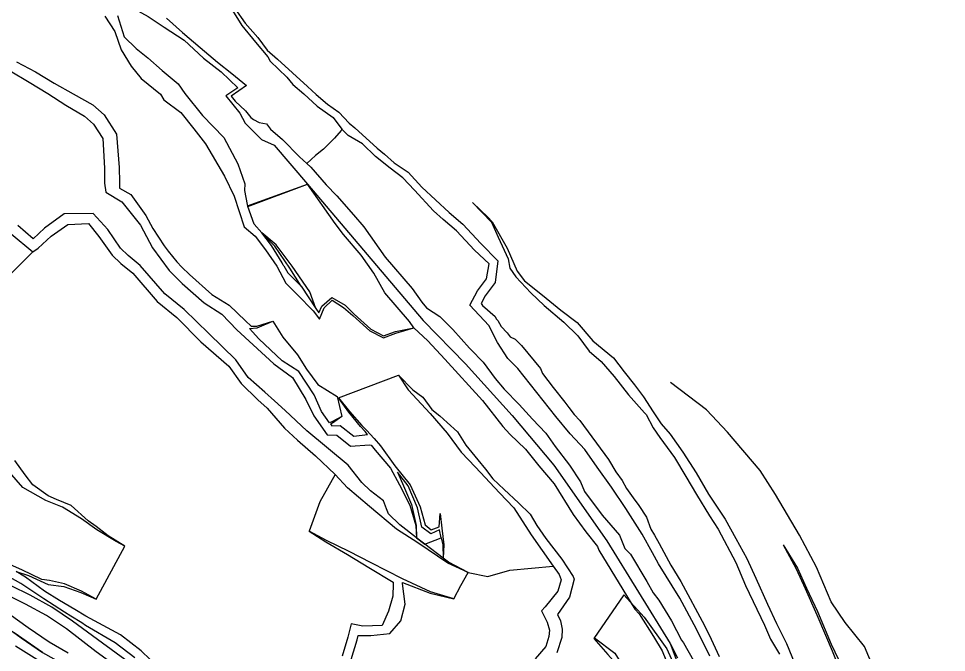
# Model space of a CAD drawing. Extents: x 102606 to 105048, y 81391 to 83586.
# Drawn here: x 104564.9 to 105046.6, y 82041.3 to 82370.6 of the extents above; entities that cross this region are included whole.
import ezdxf

# ---------------------------------------------------------------- set-up
doc = ezdxf.new("R2010")
doc.units = 0

msp = doc.modelspace()

# ---------------------------------------------------------------- linework, layer by layer
at = {"layer": 'BLG$410$FAKT', "color": 3}
for points in [[(104577.361203, 82041.256623, 0), (104562.538148, 82051.474545, 0)], [(104574.396107, 82037.64577, 0), (104563.239104, 82044.533448, 0)]]:
    msp.add_polyline3d(points, dxfattribs=at)
at = {"layer": 'BLG$420$FAKT', "color": 5}
for points in [[(104590.615327, 82040.882472, 0), (104580.735212, 82046.658637, 0), (104569.835272, 82054.043129, 0), (104559.993652, 82061.166006, 0)], [(104556.637806, 82055.895537, 0), (104566.258147, 82048.984524, 0), (104577.361203, 82041.256623, 0), (104587.542576, 82035.580914, 0), (104597.719416, 82029.452816, 0), (104604.524633, 82025.009221, 0), (104608.939664, 82021.822378, 0), (104616.782168, 82016.52779, 0)]]:
    msp.add_polyline3d(points, dxfattribs=at)
at = {"layer": 'BLG$430$FAKT', "color": 6}
for points in [[(104620.028, 82037.748, 0), (104608.396, 82046.102, 0), (104592.958, 82057.644, 0), (104582.088, 82064.937, 0), (104570.952, 82071.029, 0), (104561.121, 82075.924, 0)], [(104625.426168, 82026.988638, 0), (104605.196599, 82041.647196, 0), (104589.76955, 82053.57404, 0), (104579.360952, 82060.446488, 0), (104568.546527, 82066.422905, 0), (104558.83071, 82071.324236, 0)]]:
    msp.add_polyline3d(points, dxfattribs=at)
at = {"layer": 'BLG$440$FAKT', "color": 32}
for points in [[(104620.13908, 82096.5891, 0), (104615.540234, 82099.00624, 0), (104605.462153, 82105.063027, 0), (104597.49894, 82110.668506, 0), (104587.639779, 82116.889277, 0), (104579.023716, 82120.349786, 0), (104567.033224, 82127.028085, 0), (104560.097809, 82134.924376, 0), (104553.362201, 82139.944656, 0), (104550.296812, 82150.865679, 0)], [(104637.81, 82033.15, 0), (104628.49, 82042.21, 0), (104617.85, 82050.5, 0), (104599.847032, 82060.235843, 0), (104594.065, 82063.626, 0), (104586.185, 82068.274, 0), (104578.415, 82073.116, 0), (104568.546, 82080.425, 0), (104563.603271, 82083.300524, 0), (104569.969828, 82081.347794, 0), (104580.30775, 82076.620763, 0), (104588.305922, 82075.631051, 0), (104597.256324, 82072.479674, 0), (104605.130546, 82069.089997, 0), (104620.13908, 82096.5891, 0), (104611.465092, 82101.889752, 0), (104605.239744, 82106.840808, 0), (104601.07, 82109.72, 0), (104592.27, 82117.74, 0), (104584.500601, 82120.710815, 0), (104580.179493, 82122.773009, 0), (104572.230614, 82128.359799, 0), (104568.335, 82133.672, 0), (104562.891, 82141.046, 0)], [(104605.130546, 82069.089997, 0), (104597.587283, 82073.161373, 0), (104588.750316, 82076.991868, 0), (104581.004732, 82078.742452, 0), (104577.03892, 82079.173635, 0), (104566.573276, 82084.235153, 0), (104557.62611, 82088.280874, 0), (104548.311503, 82091.463682, 0), (104537.425501, 82095.926936, 0), (104528.975, 82100.514, 0)], [(104625.302011, 82038.549932, 0), (104615.105894, 82046.300773, 0), (104599.615801, 82055.285818, 0), (104597.818655, 82056.650668, 0), (104592.009753, 82060.206794, 0), (104588.710148, 82062.226764, 0), (104578.062931, 82069.154795, 0), (104565.992144, 82077.083178, 0), (104558.977239, 82081.092113, 0)]]:
    msp.add_polyline3d(points, dxfattribs=at)
at = {"layer": 'BLG$450$FAKT', "color": 40}
for points in [[(104456.479, 82335.954, 0), (104463.935, 82329.616, 0), (104473.22966, 82322.46306, 0), (104478.113602, 82318.451052, 0), (104482.181862, 82319.70161, 0), (104494.221175, 82312.068562, 0), (104503.476755, 82305.523078, 0), (104510.921384, 82296.583057, 0), (104515.387502, 82294.192652, 0), (104522.577639, 82288.478564, 0), (104529.073956, 82283.614716, 0), (104537.172549, 82277.974317, 0), (104542.802786, 82271.782813, 0), (104552.331568, 82265.551359, 0), (104561.032598, 82258.808564, 0), (104572.323625, 82249.416859, 0)], [(104737.603064, 82037.6548, 0), (104740.643166, 82047.949471, 0), (104741.208528, 82050.211865, 0), (104747.779, 82050.156, 0), (104757.697, 82051.196, 0), (104763.293, 82057.805, 0), (104765.565, 82066.363, 0), (104764.154, 82077.113, 0), (104764.257891, 82077.626263, 0), (104778.538775, 82072.151032, 0), (104790.891, 82069.11, 0), (104794.526, 82076.062, 0), (104798.321, 82082.86, 0), (104788.040134, 82088.309193, 0), (104785.37754, 82090.334306, 0), (104775.754936, 82097.653053, 0), (104773.041903, 82099.716527, 0), (104771.513077, 82100.896739, 0), (104762.737979, 82107.670868, 0), (104757.013282, 82113.288369, 0), (104755.978852, 82115.910475, 0), (104754.304466, 82120.075401, 0), (104747.615676, 82125.358341, 0), (104743.123787, 82129.564355, 0), (104736.026711, 82138.685498, 0), (104714.59, 82156.47, 0), (104703.3, 82167.09, 0), (104697.79018, 82172.013302, 0), (104692.70185, 82176.46832, 0), (104684.157855, 82184.18484, 0), (104677.700198, 82193.390612, 0), (104663.588318, 82206.932961, 0), (104650.81927, 82219.449163, 0), (104640.819805, 82227.615889, 0), (104627.98115, 82242.371794, 0), (104621.715936, 82247.483355, 0), (104617.881632, 82251.425415, 0), (104611.231558, 82260.957262, 0), (104603.549823, 82269.397083, 0), (104588.561514, 82269.125031, 0), (104578.406687, 82261.784445, 0), (104572.498635, 82256.257974, 0), (104564.51785, 82263.149019, 0)], [(104548.724419, 82226.090413, 0), (104572.323625, 82249.416859, 0), (104575.077569, 82251.36598, 0), (104581.78875, 82257.56631, 0), (104590.467238, 82263.577913, 0), (104601.230418, 82264.181576, 0), (104606.632213, 82257.472497, 0), (104613.561828, 82247.743436, 0), (104618.02794, 82243.343002, 0), (104624.154426, 82238.415397, 0), (104636.896876, 82223.610932, 0), (104647.004657, 82215.268789, 0), (104659.558391, 82202.614866, 0), (104674.05928, 82190.089988, 0), (104680.459188, 82181.019253, 0), (104689.130955, 82172.619694, 0), (104693.997375, 82168.295123, 0), (104702.896198, 82157.871361, 0), (104709.624237, 82151.527781, 0), (104719.040661, 82143.470293, 0), (104729.243274, 82133.83307, 0), (104721.372, 82119.539, 0), (104715.719, 82104.298, 0), (104724.457831, 82098.796345, 0), (104735.661256, 82092.132275, 0), (104746.64118, 82085.531324, 0), (104759.307936, 82077.776065, 0), (104759.371849, 82076.973341, 0), (104759.114651, 82070.645843, 0), (104756.948129, 82062.737069, 0), (104753.612901, 82055.351728, 0), (104743.599063, 82055.039758, 0), (104737.549808, 82056.246343, 0), (104735.812871, 82049.261266, 0), (104732.90812, 82039.406557, 0)], [(104798.321, 82082.86, 0), (104787.701, 82087.709, 0), (104772.143164, 82098.359876, 0), (104761.098062, 82105.437368, 0), (104747.134336, 82117.122781, 0), (104735.718271, 82126.798208, 0), (104729.243274, 82133.83307, 0)], [(104764.155658, 82079.547473, 0), (104747.856963, 82087.910526, 0), (104736.458354, 82093.711291, 0), (104724.798111, 82099.549885, 0), (104715.719, 82104.298, 0)], [(104790.891, 82069.11, 0), (104778.766532, 82072.749664, 0), (104764.155658, 82079.547473, 0)]]:
    msp.add_polyline3d(points, dxfattribs=at)
at = {"layer": 'BLG$460$FAKT', "color": 3}
for points in [[(104563.818993, 82348.218103, 0), (104573.612829, 82342.900232, 0), (104583.452499, 82337.062173, 0), (104593.153292, 82331.597104, 0), (104603.369919, 82325.780271, 0), (104609.362051, 82320.670759, 0), (104615.749746, 82310.519763, 0), (104617.065902, 82293.183712, 0), (104617.206336, 82285.666781, 0), (104617.253021, 82282.555585, 0), (104623.205332, 82279.149642, 0), (104630.971894, 82268.330534, 0), (104634.53122, 82261.492168, 0), (104640.537772, 82252.567221, 0), (104642.615231, 82249.790079, 0), (104647.0966, 82244.302407, 0), (104649.671288, 82241.413338, 0), (104653.689861, 82237.625112, 0), (104665.273767, 82227.264219, 0), (104674.281387, 82221.779956, 0), (104682.785732, 82213.564133, 0), (104685.599388, 82210.818886, 0), (104688.609382, 82210.840249, 0), (104696.83579, 82213.443766, 0), (104702.125846, 82205.085152, 0), (104709.69278, 82195.880232, 0), (104714.400205, 82188.445609, 0), (104720.285223, 82180.569596, 0), (104730.35585, 82174.306307, 0), (104732.6739, 82163.891372, 0), (104727.805038, 82160.442659, 0), (104726.904681, 82160.047668, 0), (104727.502162, 82159.020197, 0), (104731.921853, 82159.29999, 0), (104738.921812, 82153.633916, 0), (104746.000737, 82154.531664, 0), (104744.792039, 82156.032334, 0), (104742.400003, 82158.629974, 0), (104736.40946, 82166.136184, 0), (104731.02, 82173.65, 0), (104762.1, 82185.43, 0), (104769.65, 82177.75, 0), (104774.81, 82173.97, 0), (104779.39, 82167.61, 0), (104783.59, 82164.21, 0), (104787.4, 82160.7, 0), (104792.84, 82155.86, 0), (104797.09, 82148.99, 0), (104803.24, 82141.44, 0), (104807.29, 82136.54, 0), (104811.12, 82131.55, 0), (104817.07, 82126.06, 0), (104824.42, 82118.97, 0), (104830.53, 82113.11, 0), (104833.86, 82107.34, 0), (104838.54, 82100.55, 0), (104846.91, 82089.73, 0), (104852.77, 82080.75, 0), (104853.367254, 82079.370516, 0), (104850.942125, 82070.101752, 0), (104844.601434, 82060.998518, 0), (104846.168919, 82057.78969, 0), (104847.094344, 82053.487375, 0), (104846.89354, 82049.089083, 0), (104844.372395, 82041.188292, 0)], [(104560.552705, 82343.39247, 0), (104570.451252, 82337.65654, 0), (104580.048931, 82331.639905, 0), (104589.510393, 82325.693185, 0), (104599.10268, 82319.883542, 0), (104603.815987, 82315.846296, 0), (104608.676499, 82308.252399, 0), (104609.458295, 82292.954404, 0), (104609.530967, 82285.060109, 0), (104610.2178, 82280.470575, 0), (104618.450328, 82275.33993, 0), (104628.112137, 82263.292702, 0), (104634.48369, 82251.444167, 0), (104643.016131, 82239.75221, 0), (104649.858383, 82232.93897, 0), (104661.266238, 82222.898334, 0), (104670.404329, 82217.037136, 0), (104678.266139, 82208.93771, 0), (104686.725206, 82201.102151, 0), (104697.361621, 82191.29365, 0), (104707.036082, 82184.243351, 0), (104714.004209, 82172.815919, 0), (104718.118169, 82164.198975, 0), (104725.040475, 82154.343548, 0), (104730.119925, 82154.289792, 0), (104737.29118, 82148.491713, 0), (104747.082741, 82149.136519, 0), (104748.011862, 82149.081334, 0), (104750.045988, 82146.456755, 0), (104757.986, 82137.117667, 0), (104762.64924, 82128.465467, 0), (104767.995999, 82117.92842, 0), (104771.17196, 82107.238797, 0), (104771.513077, 82100.896739, 0), (104775.754936, 82097.653053, 0), (104784.257066, 82100.923925, 0), (104785.091521, 82097.176864, 0), (104785.37754, 82090.334306, 0), (104788.040134, 82088.309193, 0), (104798.321, 82082.86, 0), (104808.57, 82080.77, 0), (104819.89, 82084.05, 0), (104842.454907, 82086.103903, 0), (104845.568488, 82081.814946, 0), (104846.537819, 82079.122373, 0), (104844.885667, 82073.219828, 0), (104838.227819, 82064.952373, 0), (104836.353046, 82062.894906, 0), (104839.265254, 82056.980169, 0), (104840.506239, 82052.929318, 0), (104840.228347, 82049.61275, 0), (104838.58493, 82044.382088, 0), (104833.150278, 82037.983241, 0)], [(104684.69637, 82209.572864, 0), (104688.835299, 82209.96359, 0), (104696.83579, 82213.443766, 0)], [(104726.258481, 82160.63911, 0), (104722.101915, 82166.527107, 0), (104718.294279, 82175.140137, 0), (104710.359575, 82187.304325, 0), (104701.653561, 82192.772998, 0), (104689.678687, 82204.297781, 0), (104684.69637, 82209.572864, 0)], [(104762.1, 82185.43, 0), (104767.21, 82177.75, 0), (104778.52, 82165.41, 0), (104787.47, 82155.23, 0), (104794.577279, 82145.346786, 0), (104802.063813, 82137.64006, 0), (104814.601221, 82124.240078, 0), (104821.928132, 82116.448302, 0), (104830.940299, 82102.411746, 0), (104842.454907, 82086.103903, 0)], [(104731.02, 82173.65, 0), (104736.75, 82166.42, 0), (104743.04, 82159.24, 0), (104745.58, 82156.79, 0), (104749.496054, 82152.397962, 0)], [(104732.6739, 82163.891372, 0), (104727.516369, 82161.08834, 0), (104726.258481, 82160.63911, 0)], [(104749.496054, 82152.397962, 0), (104752.82, 82148.67, 0), (104760.16, 82138.36, 0), (104768.2, 82128.41, 0), (104773.35, 82116.92, 0), (104775.89, 82107.57, 0), (104779.15, 82105.03, 0), (104783.26, 82106.65, 0), (104783.69, 82113.43, 0)], [(104784.257066, 82100.923925, 0), (104783.35359, 82104.980917, 0), (104778.860299, 82103.021008, 0), (104774.242114, 82106.473604, 0), (104772.062047, 82116.459597, 0), (104767.227017, 82127.822722, 0), (104761.670974, 82134.973207, 0)], [(104761.670974, 82134.973207, 0), (104764.26, 82129.17, 0), (104768.95, 82118.23, 0), (104771.26, 82107.25, 0), (104771.552515, 82100.866293, 0)], [(104783.69, 82113.43, 0), (104784.613155, 82105.905591, 0)], [(104784.613155, 82105.905591, 0), (104785.68, 82097.21, 0), (104785.37754, 82090.334306, 0)]]:
    msp.add_polyline3d(points, dxfattribs=at)
at = {"layer": 'BLG$470$FAKT', "color": 5}
for points in [[(104609.604553, 82371.904588, 0), (104614.855651, 82363.826811, 0), (104618.126456, 82354.355526, 0), (104623.378244, 82345.878454, 0), (104628.494933, 82339.433122, 0), (104638.540956, 82331.289238, 0), (104640.37145, 82328.446087, 0), (104649.066346, 82321.744202, 0), (104655.876133, 82313.38768, 0), (104661.888427, 82305.504212, 0), (104671.868193, 82288.796742, 0), (104676.812782, 82278.402806, 0), (104682.003022, 82262.437504, 0), (104687.655547, 82257.496808, 0), (104693.137709, 82250.497963, 0), (104698.882348, 82241.942893, 0), (104703.639056, 82233.133471, 0), (104709.643628, 82227.143773, 0), (104717.882483, 82218.777269, 0), (104721.154732, 82214.532966, 0), (104721.154732, 82214.532966, 0), (104723.574, 82220.385, 0), (104727.651, 82224.256, 0), (104733.629, 82220.594, 0), (104738.37, 82216.369, 0), (104747.222, 82208.453, 0), (104754.311, 82204.807, 0), (104760.784, 82207.155, 0), (104770.025727, 82209.965963, 0), (104777.3, 82203.18, 0), (104786.225673, 82193.647289, 0), (104805.820243, 82172.241634, 0), (104816.282733, 82158.681738, 0), (104820.012052, 82154.775955, 0), (104828.014607, 82146.949126, 0), (104834.975617, 82138.253689, 0), (104843.015074, 82128.875633, 0), (104852.836607, 82112.934361, 0), (104859.381679, 82104.073549, 0), (104865.511334, 82096.458249, 0), (104866.090875, 82094.392615, 0), (104884.76, 82063.81, 0), (104887.12943, 82061.363686, 0), (104894.591658, 82049.637386, 0), (104898.928621, 82042.17036, 0), (104902.45811, 82033.745483, 0)], [(104616.227, 82372.21, 0), (104619.66, 82361.128, 0), (104625.967, 82355.089, 0), (104631.947, 82350.169, 0), (104639.387, 82343.647, 0), (104647.685, 82336.733, 0), (104651.28, 82331.739, 0), (104660.412, 82320.226, 0), (104671.515, 82308.786, 0), (104678.786, 82295.074, 0), (104682.41, 82284.79, 0), (104682.25, 82281.22, 0), (104683.56, 82274, 0), (104683.88914, 82273.06781, 0), (104683.88914, 82273.06781, 0), (104714.831234, 82284.573201, 0), (104775.009261, 82213.760136, 0), (104796.990678, 82191.299976, 0), (104821.154646, 82164.472563, 0), (104842.82427, 82138.580991, 0), (104870.209018, 82099.244301, 0), (104903.204852, 82046.063053, 0), (104907.161536, 82035.354461, 0)], [(104770.025727, 82209.965963, 0), (104767.753029, 82213.331509, 0), (104755.011577, 82228.224886, 0), (104749.333053, 82238.339803, 0), (104742.694115, 82247.649391, 0), (104733.609309, 82258.394361, 0), (104729.18577, 82264.156367, 0), (104714.831234, 82284.573201, 0)], [(104702.554097, 82242.088267, 0), (104702.284432, 82242.532135, 0), (104701.699202, 82243.64374, 0), (104696.126297, 82252.667402, 0), (104691.144885, 82259.378718, 0), (104687.182013, 82263.741725, 0), (104683.88914, 82273.06781, 0)], [(104691.151859, 82259.369323, 0), (104687.182013, 82263.741725, 0)], [(104719.295189, 82219.973575, 0), (104716.148119, 82228.623632, 0), (104707.00896, 82241.938572, 0), (104698.624575, 82253.073862, 0), (104691.151859, 82259.369323, 0)], [(104702.554097, 82242.088267, 0), (104704.744394, 82238.483042, 0), (104711.681366, 82231.566189, 0), (104705.644871, 82240.925337, 0), (104697.903494, 82252.431975, 0), (104691.151859, 82259.369323, 0)], [(104711.681366, 82231.566189, 0), (104719.295189, 82219.973575, 0), (104720.819334, 82217.78354, 0), (104720.819334, 82217.78354, 0), (104722.313288, 82221.250576, 0), (104727.501056, 82225.679689, 0), (104734.430345, 82221.673071, 0), (104739.05401, 82217.135218, 0), (104747.779207, 82209.263399, 0), (104754.377195, 82205.847554, 0), (104760.549661, 82208.095192, 0), (104770.025727, 82209.965963, 0)]]:
    msp.add_polyline3d(points, dxfattribs=at)
at = {"layer": 'BLG$470$FAKT', "color": 2}
for points in [[(104879.114376, 82071.261812, 0), (104863.601609, 82048.616624, 0), (104870.829354, 82040.241889, 0), (104876.097567, 82034.237237, 0), (104880.786806, 82026.022758, 0), (104884.424021, 82016.607774, 0), (104884.968207, 82012.831683, 0), (104888.553071, 82004.452937, 0)], [(104879.114376, 82071.261812, 0), (104889.667172, 82059.668882, 0), (104901.378473, 82043.169338, 0), (104909.882725, 82024.262003, 0)], [(104863.859562, 82048.993178, 0), (104874.370778, 82041.017223, 0), (104883.931024, 82025.474174, 0), (104891.220712, 82013.278859, 0), (104894.029537, 82002.076819, 0)]]:
    msp.add_polyline3d(points, dxfattribs=at)
at = {"layer": 'BLG$480$FAKT', "color": 6}
for points in [[(104655.893843, 82398.158716, 0), (104663.587806, 82390.013414, 0), (104670.117449, 82382.309245, 0), (104675.874753, 82374.878969, 0), (104680.782186, 82366.985551, 0), (104687.881944, 82358.327238, 0), (104694.311624, 82350.795868, 0), (104695.57945, 82348.461229, 0), (104704.209258, 82340.160884, 0), (104707.26961, 82336.414391, 0), (104713.0196, 82331.4644, 0), (104719.898651, 82325.139632, 0), (104728.164737, 82319.305936, 0), (104732.789056, 82313.134007, 0), (104732.45, 82312.39, 0), (104728.85, 82308.54, 0), (104723.12, 82302.82, 0), (104718.96, 82299.41, 0), (104714.538334, 82295.286227, 0)], [(104610.948, 82394.42, 0), (104615.46, 82384.602, 0), (104623.706, 82376.4, 0), (104632.257, 82371.706, 0), (104640.526, 82366.07, 0), (104650.943, 82359.356, 0), (104660.965, 82350.077, 0), (104669.986, 82342.863, 0), (104678.797, 82334.655, 0), (104672.573, 82330.529, 0), (104679.772, 82321.439, 0), (104682.481874, 82316.328561, 0), (104690.952668, 82307.862972, 0), (104697.596126, 82304.793159, 0), (104714.900168, 82284.579285, 0)], [(104641.7, 82370.783, 0), (104650.011, 82363.351, 0), (104659.22, 82355.583, 0), (104668.115, 82347.946, 0), (104675.59, 82342.08, 0), (104683.174, 82335.792, 0), (104675.332, 82330.27, 0), (104677.422, 82327.679, 0), (104682.626, 82322.744, 0), (104685.547949, 82319.266466, 0), (104686.905686, 82318.252755, 0), (104689.784565, 82316.601062, 0), (104693.520356, 82315.977002, 0), (104695.73, 82313.19, 0), (104701.99, 82307.79, 0), (104710.759402, 82298.769098, 0), (104714.538334, 82295.286227, 0), (104716.65, 82293.34, 0), (104724.530144, 82284.259783, 0), (104730.13, 82278.49, 0), (104738.821105, 82268.617207, 0), (104744.1, 82262.36, 0), (104755.123693, 82246.721745, 0), (104769.264065, 82230.354863, 0), (104774.298768, 82223.353032, 0), (104776.62, 82220.41, 0), (104783.66, 82215.89, 0), (104790.42, 82209.07, 0), (104798.963207, 82199.430645, 0), (104799.75, 82198.63, 0), (104806.04, 82192.1, 0), (104812.26, 82183.68, 0), (104817.05, 82178.11, 0), (104824.76, 82170.19, 0), (104831.64, 82162.52, 0), (104838.68, 82155.28, 0), (104843.54, 82148.26, 0), (104850.89, 82138.68, 0), (104856.58, 82130.04, 0), (104858.658004, 82124.875315, 0), (104867.817351, 82112.646609, 0), (104876.928951, 82102.338261, 0), (104879.592339, 82095.327343, 0), (104881.05293, 82093.881524, 0), (104882.59, 82092.36, 0), (104891.13, 82078.15, 0), (104894.329987, 82072.307878, 0), (104897.227233, 82068.475664, 0), (104903.938988, 82057.802537, 0), (104909.09, 82047.7, 0), (104910.02, 82046.32, 0), (104921.08, 82026.81, 0)], [(104683.822396, 82273.256841, 0), (104714.831234, 82284.573201, 0), (104775.009261, 82213.760136, 0), (104796.990678, 82191.299976, 0), (104821.154646, 82164.472563, 0), (104842.82427, 82138.580991, 0), (104870.209018, 82099.244301, 0), (104903.204852, 82046.063053, 0), (104907.05203, 82038.496775, 0)]]:
    msp.add_polyline3d(points, dxfattribs=at)
at = {"layer": 'BLG$490$FAKT', "color": 32}
for points in [[(104677.193283, 82375.796051, 0), (104682.593538, 82368.282859, 0), (104689.16, 82360.77, 0), (104693.98, 82354.23, 0), (104699.39, 82349.53, 0), (104714.944787, 82335.28, 0), (104719.33, 82331.13, 0), (104725.29, 82326.16, 0), (104731.22, 82321.93, 0), (104736.47, 82316.22, 0), (104739.41, 82313.82, 0), (104751.118, 82303.313, 0), (104754.827, 82300.103, 0), (104759.95, 82295.757, 0), (104767.189, 82290.826, 0), (104774.26, 82282.964, 0), (104788.470155, 82269.931421, 0), (104795.578353, 82263.840396, 0), (104804.952928, 82253.692091, 0), (104813.631038, 82244.816123, 0), (104812.271685, 82233.555789, 0), (104807.138722, 82226.623947, 0), (104804.980125, 82222.564268, 0), (104805.81, 82221.62, 0), (104812.334419, 82215.859077, 0), (104812.834254, 82214.560054, 0), (104813.624718, 82213.784448, 0), (104815.361189, 82210.718429, 0), (104818.537737, 82207.284193, 0), (104820.143951, 82205.247087, 0), (104822.635396, 82204.045383, 0), (104825.911969, 82200.724294, 0), (104835.858795, 82188.794719, 0), (104836.95729, 82186.274418, 0), (104842.45307, 82178.948321, 0), (104848.538186, 82171.36256, 0), (104850.479962, 82168.521932, 0), (104853.374409, 82165.019961, 0), (104856.328188, 82161.817148, 0), (104871.153614, 82141.638754, 0), (104874.921518, 82135.172865, 0), (104878.186659, 82130.629328, 0), (104880.553886, 82126.572598, 0), (104884.012895, 82121.633529, 0), (104886.915632, 82117.709409, 0), (104890.825485, 82111.567489, 0), (104893.090852, 82105.388639, 0), (104895.021682, 82102.291143, 0), (104897.508063, 82097.919339, 0), (104903.504181, 82086.721824, 0), (104908.750355, 82078.112874, 0), (104921.023137, 82055.312787, 0), (104924.489849, 82048.258413, 0), (104928.595748, 82039.209706, 0)], [(104923.8124, 82039.3267, 0), (104916.8426, 82053.4575, 0), (104908.1089, 82069.5137, 0), (104897.1621, 82087.4006, 0), (104894.0521, 82093.0227, 0), (104888.648216, 82102.791471, 0), (104880.216524, 82116.097526, 0), (104872.709274, 82127.117303, 0), (104865.304671, 82137.56613, 0), (104858.820637, 82146.752687, 0), (104851.286406, 82154.98285, 0), (104843.831266, 82163.841541, 0), (104824.06976, 82188.7896, 0), (104818.916016, 82194.042947, 0), (104813.523836, 82202.391744, 0), (104809.092963, 82211.21721, 0), (104799.186631, 82221.661533, 0), (104803.070419, 82229.174113, 0), (104807.79094, 82235.478562, 0), (104809.113156, 82243.274645, 0), (104801.527007, 82250.273837, 0), (104792.255614, 82260.368016, 0), (104785.326752, 82266.191101, 0), (104780.21478, 82270.810279, 0), (104770.444131, 82281.486293, 0), (104764.424463, 82287.904344, 0), (104757.888156, 82292.82108, 0), (104750.249551, 82298.917151, 0), (104743.35778, 82305.575544, 0), (104736.014151, 82309.935792, 0), (104732.789056, 82313.134007, 0)]]:
    msp.add_polyline3d(points, dxfattribs=at)
at = {"layer": 'BLG$500$FAKT', "color": 40}
for points in [[(104800.6, 82275.061, 0), (104808.464, 82267.498, 0), (104810.785812, 82265.096635, 0), (104818.53, 82251.344, 0), (104823.686, 82239.459, 0), (104827.559, 82234.42, 0), (104836.839, 82226.987, 0), (104846.398, 82219.086, 0), (104854.88, 82212.734, 0), (104862.989, 82203.229, 0), (104873.712, 82194.405, 0), (104879.196, 82187.178, 0), (104884.579, 82180.366, 0), (104889.285, 82174.126, 0), (104894.411, 82166.274, 0), (104898.537, 82160.052, 0), (104903.151, 82154.724, 0), (104909.671, 82145.298, 0), (104916.613, 82134.594, 0), (104923.124, 82123.566, 0), (104931.71, 82110.583, 0), (104937.207703, 82100.535473, 0), (104942.908435, 82090.169429, 0), (104947.681269, 82079.846949, 0), (104953.626226, 82066.384893, 0), (104958.33954, 82056.367942, 0), (104963.482192, 82045.969657, 0), (104967.800897, 82035.462349, 0)], [(104800.6, 82275.061, 0), (104810.341687, 82264.870615, 0), (104813.890896, 82257.057717, 0), (104819.102727, 82245.873996, 0), (104819.928668, 82240.992713, 0), (104823.034095, 82236.454387, 0), (104830.742351, 82228.103112, 0), (104837.671967, 82221.514347, 0), (104848.01303, 82212.867785, 0), (104855.196091, 82205.816514, 0), (104861.091651, 82197.788584, 0), (104867.268091, 82192.4494, 0), (104874.17086, 82184.656016, 0), (104881.574534, 82175.188942, 0), (104889.816529, 82165.871643, 0), (104890.718657, 82164.887979, 0), (104894.398291, 82158.054661, 0), (104897.749638, 82153.076679, 0), (104905.401265, 82142.596839, 0), (104911.266954, 82132.745053, 0), (104916.850857, 82123.389891, 0), (104923.512185, 82112.309968, 0), (104928.125685, 82105.379163, 0), (104937.227369, 82088.068262, 0), (104942.297018, 82076.179, 0), (104952.170867, 82055.582438, 0), (104955.316347, 82048.188267, 0), (104959.962233, 82040.409809, 0)]]:
    msp.add_polyline3d(points, dxfattribs=at)
at = {"layer": 'BLG$510$FAKT', "color": 3}
for points in [[(105032.240474, 81863.479889, 0), (105033.83893, 81867.574964, 0), (105042.478126, 81879.401493, 0), (105046.586058, 81889.334517, 0), (105044.405061, 81902.952868, 0), (105042.632458, 81914.690135, 0), (105042.470948, 81925.861228, 0), (105042.085554, 81950.962251, 0), (105038.82608, 81966.674721, 0), (105027.305911, 81989.677799, 0), (105017.979191, 82011.030811, 0), (105003.991771, 82044.47588, 0), (104993.926061, 82056.943507, 0), (104986.823564, 82067.547793, 0), (104979.163948, 82085.599751, 0), (104970.363512, 82102.247326, 0), (104957.902424, 82123.443196, 0), (104949.934703, 82135.887731, 0), (104932.863787, 82155.818853, 0), (104922.020379, 82167.306623, 0), (104903.264424, 82181.536663, 0)], [(104961.745, 82097.161, 0), (104969.200015, 82085.16794, 0), (104973.949531, 82074.777733, 0), (104979.575, 82062.556, 0), (104986.751, 82045.691, 0), (104996.045, 82026.072, 0), (105005.093, 82000.532, 0), (105011.053, 81978.605, 0), (105016.816, 81959.01, 0), (105022.384, 81940.731, 0), (105026.245, 81925.064, 0), (105028.929, 81910.268, 0), (105030.411, 81900.63, 0), (105030.745, 81893.637, 0), (105032.364, 81874.417, 0), (105032.757, 81872.042, 0), (105032.240474, 81863.479889, 0), (105031.912, 81858.035, 0), (105031.703, 81851.093, 0), (105032.196, 81848.001, 0), (105033.459, 81835.2, 0), (105033.882653, 81823.609786, 0)], [(104961.745, 82097.161, 0), (104968.559, 82084.817, 0), (104973.278, 82074.585, 0), (104979.274, 82060.928, 0), (104983.731, 82050.337, 0), (104987.31, 82042.185, 0), (104992.592, 82028.65, 0)]]:
    msp.add_polyline3d(points, dxfattribs=at)

doc.saveas('drawing.dxf')
